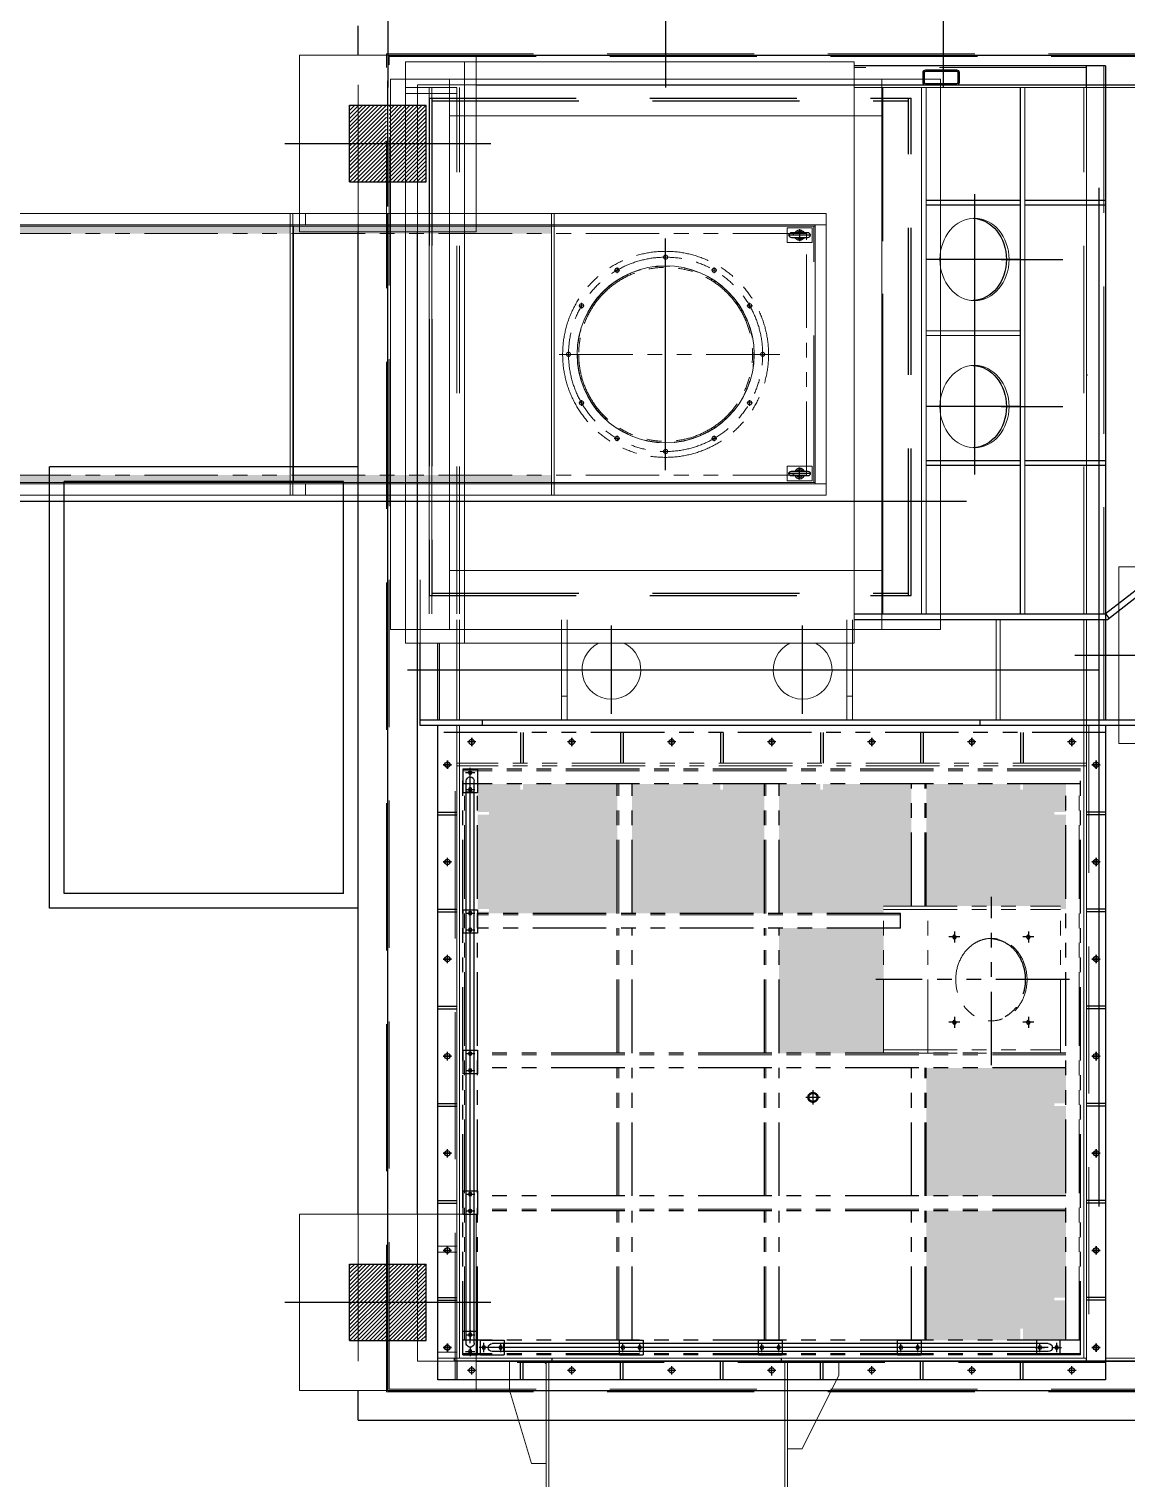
# Model space of a CAD drawing. Header units: millimetres. Extents: x 10462777 to 22643323, y 453826 to 1389191.
# Drawn here: x 11327518 to 11331247, y 595697 to 600624 of the extents above; entities that cross this region are included whole.
import ezdxf
from ezdxf.enums import TextEntityAlignment as Align

# ---------------------------------------------------------------- set-up
doc = ezdxf.new("R2010")
doc.units = ezdxf.units.MM
doc.header["$LTSCALE"] = 200
doc.header["$MEASUREMENT"] = 0
doc.linetypes.add('HIDDEN', pattern=[3.75, 2.5, -1.25])
doc.linetypes.add('PHANTOM', pattern=[2.5, 1.25, -0.25, 0.25, -0.25, 0.25, -0.25])
doc.layers.get('0').update_dxf_attribs({"linetype": 'CONTINUOUS'})
for name, color, linetype in [('7', 7, 'CONTINUOUS'), ('BOM', 6, 'CONTINUOUS'), ('CENTER', 1, 'CONTINUOUS'), ('THIN', 3, 'CONTINUOUS')]:
    doc.layers.add(name, color=color, linetype=linetype)
doc.layers.add('AM_3', color=6, linetype='HIDDEN', lineweight=15)
doc.styles.get("Standard").update_dxf_attribs({"font": 'SYMBOL'})

# ---------------------------------------------------------------- blocks, each defined once
blk = doc.blocks.new('A$C589C101D')
at = {"layer": '7'}
h = blk.add_hatch(dxfattribs=at)
h.set_pattern_fill('ANSI31', color=1, scale=3, angle=270, style=0)
h.set_pattern_definition([(315, (-14280.656, 10592.476), (6.735192, 6.735192), [])])
h.paths.add_polyline_path([(2298, 1050), (2298, 1020.5), (2168, 1020.5), (2168, 1050)])
h.paths.add_polyline_path([(2298, 1146), (2298, 1050), (2168, 1050), (2168, 1146)])
h.paths.add_polyline_path([(2298, 1251), (2298, 1155), (2168, 1155), (2168, 1251)])
h.paths.add_polyline_path([(2298, 1280.5), (2298, 1251), (2168, 1251), (2168, 1280.5)])
h.paths.add_polyline_path([(2168, 1050), (2168, 1020.5), (2038, 1020.5), (2038, 1050)])
h.paths.add_polyline_path([(2168, 1146), (2168, 1050), (2038, 1050), (2038, 1146)])
h.paths.add_polyline_path([(2168, 1251), (2168, 1155), (2038, 1155), (2038, 1251)])
h.paths.add_polyline_path([(2168, 1280.5), (2168, 1251), (2038, 1251), (2038, 1280.5)])
h = blk.add_hatch(dxfattribs=at)
h.set_pattern_fill('ANSI31', color=1, scale=3, angle=270, style=0)
h.set_pattern_definition([(315, (-10343.656, 10592.476), (6.735192, 6.735192), [])])
h.paths.add_polyline_path([(6235, 1050), (6235, 1020.5), (6105, 1020.5), (6105, 1050)])
h.paths.add_polyline_path([(6235, 1146), (6235, 1050), (6105, 1050), (6105, 1146)])
h.paths.add_polyline_path([(6235, 1251), (6235, 1155), (6105, 1155), (6105, 1251)])
h.paths.add_polyline_path([(6235, 1280.5), (6235, 1251), (6105, 1251), (6105, 1280.5)])
h.paths.add_polyline_path([(6105, 1050), (6105, 1020.5), (5975, 1020.5), (5975, 1050)])
h.paths.add_polyline_path([(6105, 1146), (6105, 1050), (5975, 1050), (5975, 1146)])
h.paths.add_polyline_path([(6105, 1251), (6105, 1155), (5975, 1155), (5975, 1251)])
h.paths.add_polyline_path([(6105, 1280.5), (6105, 1251), (5975, 1251), (5975, 1280.5)])
at = {"layer": '7', "color": 3}
for p, q in [((6505.5, 1050), (6505.5, 4036)), ((1968.5, 1450.5), (1968.5, 3835)), ((6304.5, 1450.5), (6304.5, 3835)), ((5805, 1251), (2468, 1251)), ((1868, 1050), (1767.5, 1050)), ((5805, 1050), (2468, 1050)), ((3266, 1050), (3266, 0)), ((4766, 1050), (4766, 0)), ((6505.5, 1050), (6405, 1050)), ((4716, 1000), (3316, 1000)), ((3316, 1000), (3316, 50)), ((4716, 1000), (4716, 50)), ((4716, 50), (3316, 50)), ((4766, 0), (3266, 0))]:
    blk.add_line(p, q, dxfattribs=at)
at = {"layer": 'AM_3', "color": 6, "linetype": 'Continuous'}
for p, q in [((3606, 4235.5), (3606, 3635.5)), ((4206, 3635.5), (4206, 4235.5)), ((3606, 3635.5), (4206, 3635.5)), ((2468, 1450.5), (1868, 1450.5)), ((1868, 1450.5), (1868, 850.5)), ((2468, 850.5), (2468, 1450.5)), ((6405, 1450.5), (5805, 1450.5)), ((5805, 1450.5), (5805, 850.5)), ((6405, 850.5), (6405, 1450.5)), ((1868, 850.5), (2468, 850.5)), ((5805, 850.5), (6405, 850.5))]:
    blk.add_line(p, q, dxfattribs=at)
at = {"layer": 'AM_3', "color": 7, "linetype": 'HIDDEN'}
for p, q in [((1863.5, 1146), (1863.5, 3940)), ((1872.5, 1155), (1872.5, 3931)), ((6400.5, 1155), (6400.5, 3931)), ((6409.5, 1146), (6409.5, 3940)), ((1968.5, 1251), (1968.5, 1450.5)), ((6304.5, 1251), (6304.5, 1450.5)), ((2468, 1251), (1968.5, 1251)), ((5805, 1251), (6304.5, 1251)), ((6409.5, 1146), (1863.5, 1146)), ((6400.5, 1155), (1872.5, 1155)), ((2468, 1050), (1868, 1050)), ((5805, 1050), (6405, 1050))]:
    blk.add_line(p, q, dxfattribs=at)
at = {"layer": 'CENTER'}
for p, q in [((3906, 3485.5), (3906, 4385.5)), ((6405, 1150.5), (6405, 3935.5)), ((304, 3038.5), (1977, 3038.5)), ((2.1, 2094.5), (1977, 2094.5)), ((2168, 800.5), (2168, 1500.5)), ((6105, 800.5), (6105, 1500.5)), ((304, 1150.5), (1977, 1150.5))]:
    blk.add_line(p, q, dxfattribs=at)
at = {"layer": 'CENTER', "color": 1}
blk.add_line((1868, 1150.5), (1868, 3935.5), dxfattribs=at)
at = {"layer": 'CENTER', "color": 2}
for p, q in [((2038, 1020.5), (2038, 1280.5)), ((2298, 1280.5), (2038, 1280.5)), ((2298, 1020.5), (2298, 1280.5)), ((5975, 1020.5), (5975, 1280.5)), ((6235, 1280.5), (5975, 1280.5)), ((6235, 1020.5), (6235, 1280.5)), ((2298, 1020.5), (2038, 1020.5)), ((6235, 1020.5), (5975, 1020.5))]:
    blk.add_line(p, q, dxfattribs=at)
at = {"layer": 'CENTER', "color": 1, "linetype": 'Continuous'}
blk.add_line((6405, 1150.5), (2405.8, 1150.5), dxfattribs=at)
blk = doc.blocks.new('A$C5C5D6352')
at = {"layer": 'AM_3', "color": 52, "linetype": 'PHANTOM'}
for p, q in [((388.3, 0), (388.3, 776.7)), ((378.8, 718.4), (397.8, 718.4)), ((388.3, 708.9), (388.3, 727.9)), ((213.8, 674.1), (232.8, 674.1)), ((223.3, 664.6), (223.3, 683.6)), ((543.8, 674.1), (562.8, 674.1)), ((553.3, 664.6), (553.3, 683.6)), ((93.1, 553.3), (112.1, 553.3)), ((102.6, 543.8), (102.6, 562.8)), ((664.6, 553.3), (683.6, 553.3)), ((674.1, 543.8), (674.1, 562.8)), ((58.4, 378.8), (58.4, 397.8)), ((718.4, 378.8), (718.4, 397.8)), ((0, 388.3), (776.7, 388.3)), ((48.9, 388.3), (67.9, 388.3)), ((708.9, 388.3), (727.9, 388.3)), ((93.1, 223.3), (112.1, 223.3)), ((102.6, 213.8), (102.6, 232.8)), ((664.6, 223.3), (683.6, 223.3)), ((674.1, 213.8), (674.1, 232.8)), ((213.8, 102.6), (232.8, 102.6)), ((223.3, 93.1), (223.3, 112.1)), ((543.8, 102.6), (562.8, 102.6)), ((553.3, 93.1), (553.3, 112.1)), ((378.8, 58.4), (397.8, 58.4)), ((388.3, 48.9), (388.3, 67.9))]:
    blk.add_line(p, q, dxfattribs=at)
for centre, radius in [((388.3, 388.3), 350), ((388.3, 388.3), 330), ((388.3, 718.4), 7), ((388.3, 388.3), 300), ((388.3, 388.3), 295.5), ((223.3, 674.1), 7), ((553.3, 674.1), 7), ((102.6, 553.3), 7), ((674.1, 553.3), 7), ((58.4, 388.3), 7), ((718.4, 388.3), 7), ((102.6, 223.3), 7), ((674.1, 223.3), 7), ((223.3, 102.6), 7), ((553.3, 102.6), 7), ((388.3, 58.4), 7)]:
    blk.add_circle(centre, radius, dxfattribs=at)
blk = doc.blocks.new('MCLBM1')
at = {"layer": 'BOM', "color": 0}
blk.add_circle((0, 0), 0.5, dxfattribs=at)
at = {"flags": 10}
blk.add_attdef('BM', text='', height=0.5, dxfattribs=at).set_placement((0, 0), align=Align.MIDDLE)
at = {"flags": 9}
for tag, p in [('SPEC', (0, -3)), ('WEIGHT', (0, -6)), ('USER1', (0, -8)), ('USER2', (0, -9)), ('USER3', (0, -10)), ('USER4', (0, -11)), ('USER5', (0, -12)), ('USER6', (0, -13)), ('NAME', (0, -1)), ('ENAME', (0, -2)), ('MATERIAL', (0, -4)), ('REMARK', (0, -5)), ('PRICE', (0, -7))]:
    blk.add_attdef(tag, p, '', height=0.5, dxfattribs=at)
blk = doc.blocks.new('A$C487A7B66')
at = {"layer": '7'}
blk.add_lwpolyline([(14.5, 33), (70.5, 33, -1), (70.5, 17), (14.5, 17, -1)], format="xyb", close=True, dxfattribs=at)
for radius, start, end in [(17.5, 27.2029, 152.7971), (17.5, 207.2029, 332.7971), (12.5, 39.6966, 140.3034), (12.5, 219.6966, 320.3034)]:
    blk.add_arc((42.5, 25), radius, start, end, dxfattribs=at)
at = {"layer": 'AM_3', "color": 4, "linetype": 'Continuous'}
for p, q in [((0, 50), (0, 0)), ((0, 50), (85, 50)), ((85, 50), (85, 0)), ((0, 0), (85, 0))]:
    blk.add_line(p, q, dxfattribs=at)
at = {"layer": 'CENTER'}
for p, q in [((4, 25), (81, 25)), ((42.5, 45), (42.5, 5))]:
    blk.add_line(p, q, dxfattribs=at)
at = {"layer": 'BOM'}
blk.add_blockref('MCLBM1', (64.1, 29), dxfattribs=at)
blk = doc.blocks.new('A$C45801772')
at = {"color": 2}
for p, q in [((1954.5, 38.6), (44.5, 38.6)), ((1954.5, 11.3), (44.5, 11.3)), ((82.6, 11.3), (82.6, 38.6))]:
    blk.add_line(p, q, dxfattribs=at)
for centre, start, end in [((44.5, 25), 90, 270), ((1954.5, 25), 270, 90)]:
    blk.add_arc(centre, 13.7, start, end, dxfattribs=at)
at = {"layer": '7', "color": 4}
for p, q in [((4.5, 50), (4.5, 0)), ((4.5, 50), (84.5, 50)), ((84.5, 0), (84.5, 50)), ((482, 50), (482, 0)), ((482, 50), (562, 50)), ((562, 0), (562, 50)), ((959.5, 50), (959.5, 0)), ((959.5, 50), (1039.5, 50)), ((1039.5, 0), (1039.5, 50)), ((1437, 50), (1437, 0)), ((1437, 50), (1517, 50)), ((1517, 0), (1517, 50)), ((1994.5, 50), (1914.5, 50)), ((1914.5, 0), (1914.5, 50)), ((1994.5, 50), (1994.5, 0)), ((4.5, 0), (84.5, 0)), ((482, 0), (562, 0)), ((959.5, 0), (1039.5, 0)), ((1437, 0), (1517, 0)), ((1994.5, 0), (1914.5, 0))]:
    blk.add_line(p, q, dxfattribs=at)
for centre in [(16, 25), (73, 25), (493.5, 25), (550.5, 25), (971, 25), (1028, 25), (1448.5, 25), (1505.5, 25), (1926, 25), (1983, 25)]:
    blk.add_circle(centre, 6, dxfattribs=at)
at = {"layer": 'CENTER'}
for p, q in [((32, 25), (0, 25)), ((16, 41), (16, 9)), ((1954.5, 25), (18.8, 25)), ((89, 25), (57, 25)), ((73, 41), (73, 9)), ((493.5, 41), (493.5, 9)), ((550.5, 41), (550.5, 9)), ((971, 41), (971, 9)), ((1028, 41), (1028, 9)), ((1448.5, 41), (1448.5, 9)), ((1505.5, 41), (1505.5, 9)), ((1910, 25), (1942, 25)), ((1926, 41), (1926, 9)), ((1967, 25), (1999, 25)), ((1983, 41), (1983, 9))]:
    blk.add_line(p, q, dxfattribs=at)
blk = doc.blocks.new('A$C463D05DC')
at = {"color": 2}
for p, q in [((11.4, 44.5), (11.4, 1934.5)), ((38.7, 44.5), (38.7, 1934.5)), ((11.4, 1896.4), (38.7, 1896.4))]:
    blk.add_line(p, q, dxfattribs=at)
for centre, start, end in [((25, 1934.5), 0, 180), ((25, 44.5), 180, 0)]:
    blk.add_arc(centre, 13.7, start, end, dxfattribs=at)
at = {"layer": '7', "color": 4}
for p, q in [((50, 1974.5), (0, 1974.5)), ((0, 1974.5), (0, 1894.5)), ((50, 1974.5), (50, 1894.5)), ((0, 1894.5), (50, 1894.5)), ((50, 1502), (0, 1502)), ((0, 1502), (0, 1422)), ((50, 1502), (50, 1422)), ((0, 1422), (50, 1422)), ((50, 1029.5), (0, 1029.5)), ((0, 1029.5), (0, 949.5)), ((50, 1029.5), (50, 949.5)), ((0, 949.5), (50, 949.5)), ((50, 557), (0, 557)), ((0, 557), (0, 477)), ((50, 557), (50, 477)), ((0, 477), (50, 477)), ((0, 4.5), (0, 84.5)), ((0, 84.5), (50, 84.5)), ((50, 4.5), (50, 84.5)), ((50, 4.5), (0, 4.5))]:
    blk.add_line(p, q, dxfattribs=at)
for centre in [(25, 1963), (25, 1906), (25, 1490.5), (25, 1433.5), (25, 1018), (25, 961), (25, 545.5), (25, 488.5), (25, 73), (25, 16)]:
    blk.add_circle(centre, 6, dxfattribs=at)
at = {"layer": 'CENTER'}
for p, q in [((25, 1947), (25, 1979)), ((41, 1963), (9, 1963)), ((25, 44.5), (25, 1960.2)), ((25, 1890), (25, 1922)), ((41, 1906), (9, 1906)), ((41, 1490.5), (9, 1490.5)), ((41, 1433.5), (9, 1433.5)), ((41, 1018), (9, 1018)), ((41, 961), (9, 961)), ((41, 545.5), (9, 545.5)), ((41, 488.5), (9, 488.5)), ((41, 73), (9, 73)), ((25, 89), (25, 57)), ((41, 16), (9, 16)), ((25, 32), (25, 0))]:
    blk.add_line(p, q, dxfattribs=at)

msp = doc.modelspace()

# ---------------------------------------------------------------- hatches: boundary and pattern name
at = {"layer": '7'}
h = msp.add_hatch(dxfattribs=at)
h.set_pattern_fill('HONEY', color=31, scale=5, angle=90)
h.set_pattern_definition([(90, (11315318.155, 706238.948), (-13.7481532, 23.8125), [15.875, -31.75]), (210, (11315318.155, 706238.948), (-13.7481533, -23.8125), [15.875, -31.75]), (150, (11315318.155, 706238.948), (-27.4963065, 5e-08), [-31.75, 15.875])])
h.paths.add_polyline_path([(11329042.88462, 597618.63806), (11329042.88462, 597624.13806), (11329081.88462, 597624.13806), (11329081.88462, 597633.13806), (11329042.88462, 597633.13806), (11329042.88462, 597954.13806), (11329081.88462, 597954.13806), (11329081.88462, 597963.13806), (11329042.88462, 597963.13806), (11329042.88462, 598058.63806), (11329188.38462, 598058.63806), (11329188.38462, 598039.63806), (11329197.38462, 598039.63806), (11329197.38462, 598058.63806), (11329517.88462, 598058.63806), (11329517.88462, 597618.63806)])
h.paths.add_polyline_path([(11329567.88462, 597618.63806), (11329567.88462, 598058.63806), (11329868.38462, 598058.63806), (11329868.38462, 598039.63806), (11329877.38462, 598039.63806), (11329877.38462, 598058.63806), (11330017.88462, 598058.63806), (11330017.88462, 597618.63806)])
h.paths.add_polyline_path([(11330067.88462, 597618.63806), (11330067.88462, 598058.63806), (11330208.38462, 598058.63806), (11330208.38462, 598039.63806), (11330217.38462, 598039.63806), (11330217.38462, 598058.63806), (11330517.88462, 598058.63806), (11330517.88462, 597643.63806), (11330422.72122, 597643.63806), (11330422.72122, 597618.63806)])
h.paths.add_polyline_path([(11330567.88462, 597643.63806), (11330567.88462, 598058.63806), (11330888.38462, 598058.63806), (11330888.38462, 598039.63806), (11330897.38462, 598039.63806), (11330897.38462, 598058.63806), (11331042.88462, 598058.63806), (11331042.88462, 597963.13806), (11331003.88462, 597963.13806), (11331003.88462, 597954.13806), (11331042.88462, 597954.13806), (11331042.88462, 597633.13806), (11331024.01539, 597633.13806), (11331024.01539, 597643.63806)])
h.paths.add_polyline_path([(11330567.88462, 596658.63806), (11330567.88462, 597093.63806), (11331042.88462, 597093.63806), (11331042.88462, 596973.13806), (11331003.88462, 596973.13806), (11331003.88462, 596964.13806), (11331042.88462, 596964.13806), (11331042.88462, 596658.63806)])
h.paths.add_polyline_path([(11330567.88462, 596168.63806), (11330567.88462, 596608.63806), (11331042.88462, 596608.63806), (11331042.88462, 596313.13806), (11331003.88462, 596313.13806), (11331003.88462, 596304.13806), (11331042.88462, 596304.13806), (11331042.88462, 596168.63806), (11330897.38462, 596168.63806), (11330897.38462, 596207.63806), (11330888.38462, 596207.63806), (11330888.38462, 596168.63806)])
h.paths.add_polyline_path([(11330067.88462, 597143.63806), (11330067.88462, 597568.63806), (11330422.72122, 597568.63806), (11330422.72122, 597143.63806)])
h.paths.add_polyline_path([(11330278.32602, 597347.56663), (11330278.32602, 597201.13806), (11330203.32602, 597201.13806), (11330203.32602, 597347.56663)], flags=24)
at = {"layer": 'AM_3', "linetype": 'PHANTOM'}
h = msp.add_hatch(dxfattribs=at)
h.set_pattern_fill('ANGLE', color=30, scale=2, angle=-180)
h.set_pattern_definition([(180, (11318095.393, 709190.784), (-5e-15, -13.97), [10.16, -3.81]), (270, (11318095.393, 709190.784), (13.97, -6e-15), [10.16, -3.81])])
h.paths.add_polyline_path([(11330116.46962, 599926.91568), (11330115.33867, 599926.91568), (11330115.33867, 599927.66568), (11330116.46962, 599927.66568)])
h.paths.add_polyline_path([(11330116.21962, 599109.66568), (11330115.58867, 599109.66568), (11330115.58867, 599108.91568), (11330116.21962, 599108.91568)])
h.paths.add_polyline_path([(11329294.50414, 599953.79068), (11329294.50414, 599928.79068), (11328417.00414, 599928.79068), (11328417.00414, 599953.79068)])
h.paths.add_polyline_path([(11328405.87723, 599953.79068), (11328405.87723, 599928.79068), (11327058.53685, 599928.79068), (11327058.53685, 599953.79068)])
h.paths.add_polyline_path([(11326323.58781, 599926.91568), (11326322.45686, 599926.91568), (11326322.45686, 599927.66568), (11326323.58781, 599927.66568)])
h.paths.add_polyline_path([(11325590.72322, 599928.79068), (11325590.72322, 599107.79068), (11326291.40354, 599107.79068), (11326291.40354, 599082.79068), (11325565.72322, 599082.79068), (11325565.72322, 599953.79068), (11326291.40354, 599953.79068), (11326291.40354, 599928.79068)])
h.paths.add_polyline_path([(11326299.45662, 599082.79068), (11326299.45662, 599107.79068), (11327039.121, 599107.79068), (11327039.121, 599082.79068)])
h.paths.add_polyline_path([(11328405.87723, 599107.79068), (11328405.87723, 599082.79068), (11327058.53685, 599082.79068), (11327058.53685, 599107.79068)])
h.paths.add_polyline_path([(11329294.50414, 599107.79068), (11329294.50414, 599082.79068), (11328417.00414, 599082.79068), (11328417.00414, 599107.79068)])

# ---------------------------------------------------------------- linework, layer by layer
at = {"layer": '7', "color": 3}
for p, q in [((11331177.88462, 600498.63806), (11330323.00414, 600498.63806)), ((11331112.88462, 600424.63806), (11331112.88462, 600498.63806)), ((11331177.88462, 600498.63806), (11331177.88462, 598637.00881)), ((11331177.88462, 598616.63806), (11331177.88462, 598276.63806)), ((11328907.88462, 598276.63806), (11328907.88462, 598537.13806)), ((11328907.88462, 596033.63806), (11328907.88462, 598256.63806)), ((11331177.88462, 598256.63806), (11331177.88462, 596033.63806)), ((11328972.88462, 596098.63806), (11328972.88462, 596033.63806)), ((11331112.88462, 596098.63806), (11331112.88462, 596107.63806)), ((11331112.88462, 596098.63806), (11331177.88462, 596098.63806)), ((11331177.88462, 596033.63806), (11328907.88462, 596033.63806))]:
    msp.add_line(p, q, dxfattribs=at)
at = {"layer": '7', "color": 2}
for p, q in [((11330887.18807, 600424.63806), (11330887.18807, 598636.63806)), ((11330887.18807, 600040.63806), (11330568.16574, 600040.63806)), ((11330887.18807, 600024.63806), (11330568.16574, 600024.63806)), ((11331177.88462, 600040.63806), (11330903.18807, 600040.63806)), ((11331177.88462, 600024.63806), (11330903.18807, 600024.63806)), ((11330887.18807, 599156.63806), (11330568.16574, 599156.63806)), ((11330887.18807, 599140.63806), (11330568.16574, 599140.63806)), ((11331177.88462, 599156.63806), (11330903.18807, 599156.63806)), ((11331177.88462, 599140.63806), (11330903.18807, 599140.63806))]:
    msp.add_line(p, q, dxfattribs=at)
at = {"layer": '7', "linetype": 'HIDDEN'}
for p, q in [((11328878.2398, 600388.29068), (11328878.2398, 598698.29068)), ((11328878.2398, 600388.29068), (11330517.00414, 600388.29068)), ((11328887.2398, 600388.29068), (11328887.2398, 598698.29068)), ((11328887.2398, 600379.27884), (11330508.00414, 600379.27884)), ((11330508.00414, 598698.29068), (11330508.00414, 600388.29068)), ((11330517.00414, 598698.29068), (11330517.00414, 600388.29068)), ((11328878.2398, 598698.29068), (11330517.00414, 598698.29068)), ((11328887.2398, 598707.33035), (11330508.00414, 598707.33035))]:
    msp.add_line(p, q, dxfattribs=at)
at = {"layer": '7', "color": 6}
for p, q in [((11331306.53159, 598736.63806), (11331177.40588, 598636.63806)), ((11331313.37047, 598716.63806), (11331184.24476, 598616.63806)), ((11330323.00414, 598636.63806), (11331177.40588, 598636.63806)), ((11331184.24476, 598616.63806), (11330323.00414, 598616.63806)), ((11328847.88462, 598256.63806), (11328847.88462, 598536.63806)), ((11328847.88462, 598276.63806), (11331722.82522, 598276.63806)), ((11331722.82522, 598256.63806), (11328847.88462, 598256.63806)), ((11329060.06085, 598256.63806), (11329060.06085, 598276.63806)), ((11330751.55133, 598256.63806), (11330751.55133, 598276.63806))]:
    msp.add_line(p, q, dxfattribs=at)
at = {"layer": '7'}
for p, q in [((11331177.40588, 598636.63806), (11331177.40588, 598616.63806)), ((11331177.40588, 598636.63806), (11331189.65177, 598620.82546)), ((11329295.88462, 596098.63806), (11329295.88462, 596107.63806)), ((11330075.88462, 596098.63806), (11330075.88462, 596107.63806))]:
    msp.add_line(p, q, dxfattribs=at)
at = {"layer": '7', "color": 83, "linetype": 'PHANTOM'}
msp.add_line((11331177.88462, 598233.63806), (11328907.88462, 598233.63806), dxfattribs=at)
at = {"layer": '7', "color": 112, "linetype": 'PHANTOM'}
for p, q in [((11329188.38462, 598233.63806), (11329188.38462, 598128.63806)), ((11329197.38462, 598233.63806), (11329197.38462, 598128.63806)), ((11329528.38462, 598233.63806), (11329528.38462, 598128.63806)), ((11329537.38462, 598233.63806), (11329537.38462, 598128.63806)), ((11329868.38462, 598233.63806), (11329868.38462, 598128.63806)), ((11329877.38462, 598233.63806), (11329877.38462, 598128.63806)), ((11330208.38462, 598233.63806), (11330208.38462, 598128.63806)), ((11330217.38462, 598233.63806), (11330217.38462, 598128.63806)), ((11330548.38462, 598233.63806), (11330548.38462, 598128.63806)), ((11330557.38462, 598233.63806), (11330557.38462, 598128.63806)), ((11330888.38462, 598233.63806), (11330888.38462, 598128.63806)), ((11330897.38462, 598233.63806), (11330897.38462, 598128.63806)), ((11331092.88462, 598108.63806), (11328992.88462, 598108.63806)), ((11328992.88462, 596118.63806), (11328992.88462, 598108.63806)), ((11331092.88462, 596118.63806), (11331092.88462, 598108.63806)), ((11331092.88462, 598058.63806), (11328992.88462, 598058.63806)), ((11329042.88462, 596168.63806), (11329042.88462, 598058.63806)), ((11329517.88462, 597618.63806), (11329517.88462, 598058.63806)), ((11329567.88462, 597618.63806), (11329567.88462, 598058.63806)), ((11330017.88462, 597618.63806), (11330017.88462, 598058.63806)), ((11330067.88462, 597618.63806), (11330067.88462, 598058.63806)), ((11330517.88462, 597643.63806), (11330517.88462, 598058.63806)), ((11330567.88462, 597643.63806), (11330567.88462, 598058.63806)), ((11331042.88462, 596168.63806), (11331042.88462, 598058.63806)), ((11328907.88462, 597963.13806), (11328972.88462, 597963.13806)), ((11328907.88462, 597954.13806), (11328972.88462, 597954.13806)), ((11331177.88462, 597963.13806), (11331112.88462, 597963.13806)), ((11331177.88462, 597954.13806), (11331112.88462, 597954.13806)), ((11328907.88462, 597633.13806), (11328972.88462, 597633.13806)), ((11328907.88462, 597624.13806), (11328972.88462, 597624.13806)), ((11330480.43172, 597618.63806), (11329042.88462, 597618.63806)), ((11330480.43172, 597568.63806), (11330480.43172, 597618.63806)), ((11331177.88462, 597633.13806), (11331112.88462, 597633.13806)), ((11331177.88462, 597624.13806), (11331112.88462, 597624.13806)), ((11330480.43172, 597568.63806), (11329042.88462, 597568.63806)), ((11329517.88462, 597143.63806), (11329517.88462, 597568.63806)), ((11329567.88462, 597143.63806), (11329567.88462, 597568.63806)), ((11330017.88462, 597143.63806), (11330017.88462, 597568.63806)), ((11330067.88462, 597143.63806), (11330067.88462, 597568.63806)), ((11328907.88462, 597303.13806), (11328972.88462, 597303.13806)), ((11328907.88462, 597294.13806), (11328972.88462, 597294.13806)), ((11331177.88462, 597303.13806), (11331112.88462, 597303.13806)), ((11331177.88462, 597294.13806), (11331112.88462, 597294.13806)), ((11331042.88462, 597143.63806), (11329042.88462, 597143.63806)), ((11331042.88462, 597093.63806), (11329042.88462, 597093.63806)), ((11329517.88462, 596658.63806), (11329517.88462, 597093.63806)), ((11329567.88462, 596658.63806), (11329567.88462, 597093.63806)), ((11330017.88462, 596658.63806), (11330017.88462, 597093.63806)), ((11330067.88462, 596658.63806), (11330067.88462, 597093.63806)), ((11330517.88462, 596658.63806), (11330517.88462, 597093.63806)), ((11330567.88462, 596658.63806), (11330567.88462, 597093.63806)), ((11330182.88462, 597018.23806), (11330182.88462, 596969.03806)), ((11328907.88462, 596973.13806), (11328972.88462, 596973.13806)), ((11328907.88462, 596964.13806), (11328972.88462, 596964.13806)), ((11330207.48462, 596993.63806), (11330158.28462, 596993.63806)), ((11331177.88462, 596973.13806), (11331112.88462, 596973.13806)), ((11331177.88462, 596964.13806), (11331112.88462, 596964.13806)), ((11328907.88462, 596643.13806), (11328972.88462, 596643.13806)), ((11328907.88462, 596634.13806), (11328972.88462, 596634.13806)), ((11331042.88462, 596658.63806), (11329042.88462, 596658.63806)), ((11331177.88462, 596643.13806), (11331112.88462, 596643.13806)), ((11331177.88462, 596634.13806), (11331112.88462, 596634.13806)), ((11331042.88462, 596608.63806), (11329042.88462, 596608.63806)), ((11329517.88462, 596168.63806), (11329517.88462, 596608.63806)), ((11329567.88462, 596168.63806), (11329567.88462, 596608.63806)), ((11330017.88462, 596168.63806), (11330017.88462, 596608.63806)), ((11330067.88462, 596168.63806), (11330067.88462, 596608.63806)), ((11330517.88462, 596168.63806), (11330517.88462, 596608.63806)), ((11330567.88462, 596168.63806), (11330567.88462, 596608.63806)), ((11328907.88462, 596313.13806), (11328972.88462, 596313.13806)), ((11328907.88462, 596304.13806), (11328972.88462, 596304.13806)), ((11331177.88462, 596313.13806), (11331112.88462, 596313.13806)), ((11331177.88462, 596304.13806), (11331112.88462, 596304.13806)), ((11331092.88462, 596168.63806), (11328992.88462, 596168.63806)), ((11331092.88462, 596118.63806), (11328992.88462, 596118.63806)), ((11329188.38462, 596033.63806), (11329188.38462, 596098.63806)), ((11329197.38462, 596033.63806), (11329197.38462, 596098.63806)), ((11329528.38462, 596033.63806), (11329528.38462, 596098.63806)), ((11329537.38462, 596033.63806), (11329537.38462, 596098.63806)), ((11329868.38462, 596033.63806), (11329868.38462, 596098.63806)), ((11329877.38462, 596033.63806), (11329877.38462, 596098.63806)), ((11330208.38462, 596033.63806), (11330208.38462, 596098.63806)), ((11330217.38462, 596033.63806), (11330217.38462, 596098.63806)), ((11330548.38462, 596033.63806), (11330548.38462, 596098.63806)), ((11330557.38462, 596033.63806), (11330557.38462, 596098.63806)), ((11330888.38462, 596033.63806), (11330888.38462, 596098.63806)), ((11330897.38462, 596033.63806), (11330897.38462, 596098.63806))]:
    msp.add_line(p, q, dxfattribs=at)
at = {"layer": '7', "color": 3}
for points in [[(11330672.13136, 600483.63806), (11330565.13136, 600483.63806, 0.414213562), (11330556.13136, 600474.63806), (11330556.13136, 600442.63806, 0.414213562), (11330565.13136, 600433.63806), (11330672.13136, 600433.63806, 0.414213562), (11330681.13136, 600442.63806), (11330681.13136, 600474.63806, 0.414213562), (11330672.13136, 600483.63806)], [(11330672.13136, 600479.13806), (11330565.13136, 600479.13806, 0.414213562), (11330560.63136, 600474.63806), (11330560.63136, 600442.63806, 0.414213562), (11330565.13136, 600438.13806), (11330672.13136, 600438.13806, 0.414213562), (11330676.63136, 600442.63806), (11330676.63136, 600474.63806, 0.414213562), (11330672.13136, 600479.13806)]]:
    msp.add_lwpolyline(points, format="xyb", dxfattribs=at)
at = {"layer": '7'}
for centre in [(11329022.88462, 598201.13806), (11329362.88462, 598201.13806), (11329702.88462, 598201.13806), (11330042.88462, 598201.13806), (11330382.88462, 598201.13806), (11330722.88462, 598201.13806), (11331062.88462, 598201.13806), (11328940.38462, 598123.63806), (11331145.38462, 598123.63806), (11328940.38462, 597793.63806), (11331145.38462, 597793.63806), (11328940.38462, 597463.63806), (11331145.38462, 597463.63806), (11328940.38462, 597133.63806), (11331145.38462, 597133.63806), (11328940.38462, 596803.63806), (11331145.38462, 596803.63806), (11328940.38462, 596473.63806), (11331145.38462, 596473.63806), (11328940.38462, 596143.63806), (11331145.38462, 596143.63806), (11329022.88462, 596066.13806), (11329362.88462, 596066.13806), (11329702.88462, 596066.13806), (11330042.88462, 596066.13806), (11330382.88462, 596066.13806), (11330722.88462, 596066.13806), (11331062.88462, 596066.13806)]:
    msp.add_circle(centre, 9, dxfattribs=at)
at = {"layer": '7', "color": 112, "linetype": 'PHANTOM'}
for centre, radius in [((11330663.90359, 597538.63806), 5.05278), ((11330915.06437, 597538.63806), 5.05278), ((11330663.90359, 597248.63806), 5.05278), ((11330915.06437, 597248.63806), 5.05278), ((11330182.88462, 596993.63806), 17), ((11330182.88462, 596993.63806), 13.8)]:
    msp.add_circle(centre, radius, dxfattribs=at)
at = {"layer": '7', "extrusion": (0, 0, -1)}
for centre in [(11330723.32062, 599840.63806), (11330723.32062, 599340.63806)]:
    msp.add_ellipse(centre, major_axis=(0, -140), ratio=0.8386595006, start_param=3.1787071493, end_param=6.2460708115, dxfattribs=at)
at = {"layer": '7', "color": 112, "linetype": 'PHANTOM', "extrusion": (0, 0, -1)}
msp.add_ellipse((11330783.48849, 597393.63806), major_axis=(0, -140), ratio=0.8660790592, start_param=3.1910790517, end_param=6.233698909, dxfattribs=at)
at = {"layer": 'AM_3', "color": 4, "linetype": 'Continuous'}
for p, q in [((11328798.00414, 598536.63806), (11328798.00414, 600512.63806)), ((11328798.00414, 600512.63806), (11330323.00414, 600512.63806)), ((11328998.00414, 598536.63806), (11328998.00414, 600512.63806)), ((11330323.00414, 600512.63806), (11330323.00414, 598536.63806)), ((11328747.00414, 600453.29068), (11330617.00414, 600453.29068)), ((11328747.00414, 600453.29068), (11328747.00414, 598583.29068)), ((11328947.00414, 600453.29068), (11328947.00414, 598583.29068)), ((11331112.40588, 600433.63806), (11330323.00414, 600433.63806)), ((11331112.88462, 600424.63806), (11330323.00414, 600424.63806)), ((11330417.00414, 600453.29068), (11330417.00414, 598583.29068)), ((11330420.72221, 600424.63806), (11330420.72221, 599902.49942)), ((11330617.00414, 600453.29068), (11330617.00414, 598583.29068)), ((11331112.88462, 598636.63806), (11331112.88462, 600424.63806)), ((11331322.82522, 600433.63806), (11331177.88462, 600433.63806)), ((11331322.82522, 600424.63806), (11331177.88462, 600424.63806)), ((11328947.00414, 600328.29068), (11330417.00414, 600328.29068)), ((11330887.18807, 600024.63806), (11330568.16574, 600024.63806)), ((11330887.18807, 600024.63806), (11330887.18807, 599156.63806)), ((11330190.00414, 599958.29068), (11325561.22322, 599958.29068)), ((11330190.00414, 599953.79068), (11325561.22322, 599953.79068)), ((11328417.00414, 599082.79068), (11328417.00414, 599953.79068)), ((11330190.00414, 599078.29068), (11330190.00414, 599958.29068)), ((11330420.72221, 599724.37602), (11330420.72221, 598636.63806)), ((11330887.18807, 599156.63806), (11330568.16574, 599156.63806)), ((11330190.00414, 599082.79068), (11325561.22322, 599082.79068)), ((11330190.00414, 599078.29068), (11325561.22322, 599078.29068)), ((11328947.00414, 598783.29068), (11330417.00414, 598783.29068)), ((11330805.51977, 598276.63806), (11330805.51977, 598616.63806)), ((11330819.30539, 598276.63806), (11330819.30539, 598616.63806)), ((11331103.88462, 598276.63806), (11331103.88462, 598616.63806)), ((11331112.88462, 598276.63806), (11331112.88462, 598616.63806)), ((11328747.00414, 598583.29068), (11330617.00414, 598583.29068)), ((11328798.00414, 598536.63806), (11330323.00414, 598536.63806)), ((11328972.88462, 596107.63806), (11328972.88462, 598256.63806)), ((11328981.88462, 596107.63806), (11328981.88462, 598256.63806)), ((11331103.88462, 598256.63806), (11331103.88462, 596107.63806)), ((11331112.88462, 598256.63806), (11331112.88462, 596107.63806)), ((11328962.88462, 596107.63806), (11331112.88462, 596107.63806)), ((11328962.88462, 596098.63806), (11328962.88462, 596107.63806)), ((11331112.88462, 596098.63806), (11328962.88462, 596098.63806)), ((11329275.88462, 596098.63806), (11329275.88462, 595460.88741)), ((11330095.88462, 596098.63806), (11330095.88462, 595460.88741)), ((11331177.88462, 596107.63806), (11331322.82522, 596107.63806)), ((11331322.82522, 596098.63806), (11331177.88462, 596098.63806))]:
    msp.add_line(p, q, dxfattribs=at)
at = {"layer": 'AM_3', "color": 7, "linetype": 'HIDDEN'}
for p, q in [((11331112.88462, 600492.63806), (11330323.00414, 600492.63806)), ((11331171.88462, 600498.63806), (11331171.88462, 598636.63806)), ((11328798.00414, 600424.63806), (11328972.88462, 600424.63806)), ((11328878.00414, 598636.63806), (11328878.00414, 600424.63806)), ((11328887.00414, 598636.63806), (11328887.00414, 600424.63806)), ((11328972.88462, 598636.63806), (11328972.88462, 600424.63806)), ((11328981.88462, 598636.63806), (11328981.88462, 600424.63806)), ((11331103.88462, 598636.63806), (11331103.88462, 600424.63806)), ((11331112.40588, 600433.63806), (11331177.88462, 600433.63806)), ((11331177.88462, 600424.63806), (11331112.88462, 600424.63806)), ((11328798.00414, 600404.63806), (11328972.88462, 600404.63806)), ((11328847.88462, 598536.63806), (11328847.88462, 598751.63806)), ((11328972.88462, 598276.63806), (11328972.88462, 598616.63806)), ((11328981.88462, 598276.63806), (11328981.88462, 598616.63806)), ((11329327.88462, 598616.63806), (11329327.88462, 598276.63806)), ((11329347.88462, 598616.63806), (11329347.88462, 598276.63806)), ((11330297.88462, 598616.63806), (11330297.88462, 598276.63806)), ((11330317.88462, 598616.63806), (11330317.88462, 598276.63806)), ((11331171.88462, 598616.63806), (11331171.88462, 598276.63806)), ((11328913.88462, 598276.63806), (11328913.88462, 598537.13806)), ((11329347.88462, 598536.63806), (11329327.88462, 598536.63806)), ((11330317.88462, 598536.63806), (11330297.88462, 598536.63806)), ((11329327.88462, 598356.63806), (11329347.88462, 598356.63806)), ((11330297.88462, 598356.63806), (11330317.88462, 598356.63806)), ((11328966.88462, 596033.63806), (11328966.88462, 598256.63806)), ((11331103.88462, 598256.63806), (11331103.88462, 598276.63806)), ((11331112.88462, 598256.63806), (11331112.88462, 598276.63806)), ((11331120.88462, 598256.63806), (11331120.88462, 596098.63806)), ((11328907.88462, 596487.63806), (11328972.88462, 596487.63806)), ((11328907.88462, 596467.63806), (11328972.88462, 596467.63806)), ((11328907.88462, 596127.63806), (11328972.88462, 596127.63806)), ((11328907.88462, 596107.63806), (11328972.88462, 596107.63806)), ((11331177.40588, 596092.63806), (11328972.88462, 596092.63806)), ((11329284.88462, 596098.63806), (11329284.88462, 595464.70205)), ((11330086.88462, 596098.63806), (11330086.88462, 595464.70205)), ((11330270.88462, 596098.63806), (11330220.88462, 596098.63806)), ((11330270.88462, 596098.63806), (11330270.88462, 596048.63806)), ((11330263.36959, 596033.63806), (11330270.88462, 596048.63806))]:
    msp.add_line(p, q, dxfattribs=at)
at = {"layer": 'AM_3', "color": 2, "linetype": 'Continuous'}
for p, q in [((11330552.16574, 600424.63806), (11330552.16574, 598636.63806)), ((11330568.16574, 600424.63806), (11330568.16574, 598636.63806)), ((11330903.18807, 600424.63806), (11330903.18807, 598636.63806)), ((11330886.77793, 599598.63806), (11330568.16574, 599598.63806)), ((11330886.77793, 599582.63806), (11330568.16574, 599582.63806))]:
    msp.add_line(p, q, dxfattribs=at)
at = {"layer": 'AM_3', "color": 3, "linetype": 'Continuous'}
for p, q in [((11330228.00414, 599996.29068), (11325688.18221, 599996.29068)), ((11328405.87723, 599040.29068), (11328405.87723, 599996.29068)), ((11328414.86293, 599040.29068), (11328414.86293, 599996.29068)), ((11328458.20345, 599958.29068), (11328458.20345, 599996.29068)), ((11329294.50414, 599996.29068), (11329294.50414, 599040.29068)), ((11329303.50414, 599996.29068), (11329303.50414, 599040.29068)), ((11330228.00414, 599040.29068), (11330228.00414, 599996.29068)), ((11330190.00414, 599958.29068), (11330228.00414, 599958.29068)), ((11330228.00414, 599040.29068), (11325688.18221, 599040.29068)), ((11328458.20345, 599040.29068), (11328458.20345, 599078.29068)), ((11330190.00414, 599078.29068), (11330228.00414, 599078.29068))]:
    msp.add_line(p, q, dxfattribs=at)
at = {"layer": 'AM_3', "color": 30, "linetype": 'PHANTOM'}
for p, q in [((11330160.50414, 599928.79068), (11325590.72322, 599928.79068)), ((11330160.50414, 599107.79068), (11330160.50414, 599928.79068)), ((11330160.50414, 599107.79068), (11325590.72322, 599107.79068))]:
    msp.add_line(p, q, dxfattribs=at)
at = {"layer": 'AM_3', "color": 7}
msp.add_line((11330185.50414, 599082.79068), (11330185.50414, 599953.79068), dxfattribs=at)
at = {"layer": 'AM_3', "color": 112, "linetype": 'PHANTOM'}
for p, q in [((11331177.88462, 598233.63806), (11328907.88462, 598233.63806)), ((11328907.88462, 596033.63806), (11328907.88462, 598233.63806)), ((11331177.88462, 596033.63806), (11331177.88462, 598233.63806)), ((11331112.88462, 598128.63806), (11328972.88462, 598128.63806)), ((11328972.88462, 596098.63806), (11328972.88462, 598128.63806)), ((11331112.88462, 598119.63806), (11328972.88462, 598119.63806)), ((11328981.88462, 596107.63806), (11328981.88462, 598119.63806)), ((11331092.88462, 598103.63806), (11328992.88462, 598103.63806)), ((11331103.88462, 596107.63806), (11331103.88462, 598119.63806)), ((11331112.88462, 596098.63806), (11331112.88462, 598128.63806)), ((11328997.88462, 596168.63806), (11328997.88462, 598058.63806)), ((11329522.88462, 597618.63806), (11329522.88462, 598058.63806)), ((11330022.88462, 597618.63806), (11330022.88462, 598058.63806)), ((11330562.88462, 597643.63806), (11330562.88462, 598058.63806)), ((11331087.88462, 596168.63806), (11331087.88462, 598058.63806)), ((11330480.43172, 597613.63806), (11329042.88462, 597613.63806)), ((11330422.72122, 597143.63806), (11330422.72122, 597643.63806)), ((11330422.72122, 597643.63806), (11331024.01539, 597643.63806)), ((11330422.72122, 597631.63806), (11331024.01539, 597631.63806)), ((11330572.96436, 597143.63806), (11330572.96436, 597643.63806)), ((11331024.01539, 597143.63806), (11331024.01539, 597643.63806)), ((11329522.88462, 597143.63806), (11329522.88462, 597568.63806)), ((11330022.88462, 597143.63806), (11330022.88462, 597568.63806)), ((11331042.88462, 597138.63806), (11329042.88462, 597138.63806)), ((11330422.72122, 597155.63806), (11331024.01539, 597155.63806)), ((11330422.72122, 597143.63806), (11331024.01539, 597143.63806)), ((11329522.88462, 596658.63806), (11329522.88462, 597093.63806)), ((11330022.88462, 596658.63806), (11330022.88462, 597093.63806)), ((11330562.88462, 596658.63806), (11330562.88462, 597093.63806)), ((11331042.88462, 596613.63806), (11329042.88462, 596613.63806)), ((11329522.88462, 596168.63806), (11329522.88462, 596608.63806)), ((11330022.88462, 596168.63806), (11330022.88462, 596608.63806)), ((11330562.88462, 596168.63806), (11330562.88462, 596608.63806)), ((11331112.88462, 596107.63806), (11328972.88462, 596107.63806)), ((11331112.88462, 596098.63806), (11328972.88462, 596098.63806)), ((11331092.88462, 596123.63806), (11328992.88462, 596123.63806)), ((11331177.88462, 596033.63806), (11328907.88462, 596033.63806))]:
    msp.add_line(p, q, dxfattribs=at)
at = {"layer": 'AM_3', "color": 6, "linetype": 'Continuous'}
for p, q in [((11329150.88462, 596098.63806), (11329150.88462, 595998.63806)), ((11329150.88462, 596098.63806), (11329265.88462, 596098.63806)), ((11329265.88462, 596098.63806), (11329275.88462, 596088.63806)), ((11330145.88462, 595799.13806), (11330263.36959, 596033.63806)), ((11329225.88462, 595749.13806), (11329150.88462, 595998.63806)), ((11330095.88462, 595799.13806), (11330145.88462, 595799.13806)), ((11329275.88462, 595749.13806), (11329225.88462, 595749.13806))]:
    msp.add_line(p, q, dxfattribs=at)
at = {"layer": 'AM_3', "color": 4, "linetype": 'Continuous'}
msp.add_circle((11329682.00414, 599518.29068), 301, dxfattribs=at)
at = {"layer": 'AM_3', "color": 112, "linetype": 'PHANTOM'}
for centre in [(11329022.88462, 598201.13806), (11329362.88462, 598201.13806), (11329702.88462, 598201.13806), (11330042.88462, 598201.13806), (11330382.88462, 598201.13806), (11330722.88462, 598201.13806), (11331062.88462, 598201.13806), (11328940.38462, 598123.63806), (11331145.38462, 598123.63806), (11328940.38462, 597793.63806), (11331145.38462, 597793.63806), (11328940.38462, 597463.63806), (11331145.38462, 597463.63806), (11328940.38462, 597133.63806), (11331145.38462, 597133.63806), (11328940.38462, 596803.63806), (11331145.38462, 596803.63806), (11328940.38462, 596473.63806), (11331145.38462, 596473.63806), (11328940.38462, 596143.63806), (11331145.38462, 596143.63806), (11329022.88462, 596066.13806), (11329362.88462, 596066.13806), (11329702.88462, 596066.13806), (11330042.88462, 596066.13806), (11330382.88462, 596066.13806), (11330722.88462, 596066.13806), (11331062.88462, 596066.13806)]:
    msp.add_circle(centre, 9, dxfattribs=at)
at = {"layer": 'AM_3', "color": 4, "linetype": 'Continuous'}
for centre in [(11329497.88462, 598446.63806), (11330147.88462, 598446.63806)]:
    msp.add_arc(centre, 100, 115.84193275, 64.15806725, dxfattribs=at)
at = {"layer": 'AM_3', "color": 4, "linetype": 'Continuous', "extrusion": (0, 0, -1)}
msp.add_ellipse((11330732.03402, 599840.63806), major_axis=(0, 140), ratio=0.8386595006, start_param=3.1415926536, end_param=9.4247779608, dxfattribs=at)
msp.add_ellipse((11330732.03402, 599340.63806), major_axis=(0, -140), ratio=0.8386595006, dxfattribs=at)
at = {"layer": 'AM_3', "color": 112, "linetype": 'PHANTOM', "extrusion": (0, 0, -1)}
msp.add_ellipse((11330789.48632, 597393.63806), major_axis=(0, -140), ratio=0.8660790592, start_param=3.1415926536, end_param=9.4247779608, dxfattribs=at)
at = {"layer": 'CENTER'}
for p, q in [((11328738.06381, 600021.01424), (11328738.06381, 600447.3668)), ((11331155.64361, 596622.51893), (11331155.59363, 600083.54047)), ((11330732.03402, 600062.12902), (11330732.03402, 599109.75681)), ((11330887.18807, 599840.63806), (11330568.16574, 599840.63806)), ((11330822.91596, 599840.64047), (11331032.8604, 599840.64047)), ((11330887.18807, 599340.63806), (11330568.16574, 599340.63806)), ((11330822.91596, 599340.64047), (11331032.8604, 599340.64047)), ((11329497.88462, 598296.63806), (11329497.88462, 598596.63806)), ((11330147.88462, 598296.63806), (11330147.88462, 598596.63806)), ((11328805.11737, 598446.63806), (11331152.47309, 598446.63806)), ((11329037.08462, 598201.13806), (11329008.68462, 598201.13806)), ((11329022.88462, 598186.93806), (11329022.88462, 598215.33806)), ((11329377.08462, 598201.13806), (11329348.68462, 598201.13806)), ((11329362.88462, 598186.93806), (11329362.88462, 598215.33806)), ((11329717.08462, 598201.13806), (11329688.68462, 598201.13806)), ((11329702.88462, 598186.93806), (11329702.88462, 598215.33806)), ((11330057.08462, 598201.13806), (11330028.68462, 598201.13806)), ((11330042.88462, 598186.93806), (11330042.88462, 598215.33806)), ((11330397.08462, 598201.13806), (11330368.68462, 598201.13806)), ((11330382.88462, 598186.93806), (11330382.88462, 598215.33806)), ((11330737.08462, 598201.13806), (11330708.68462, 598201.13806)), ((11330722.88462, 598186.93806), (11330722.88462, 598215.33806)), ((11331077.08462, 598201.13806), (11331048.68462, 598201.13806)), ((11331062.88462, 598186.93806), (11331062.88462, 598215.33806)), ((11328926.18462, 598123.63806), (11328954.58462, 598123.63806)), ((11328940.38462, 598109.43806), (11328940.38462, 598137.83806)), ((11331159.58462, 598123.63806), (11331131.18462, 598123.63806)), ((11331145.38462, 598109.43806), (11331145.38462, 598137.83806)), ((11328940.38462, 597779.43806), (11328940.38462, 597807.83806)), ((11331145.38462, 597779.43806), (11331145.38462, 597807.83806)), ((11328926.18462, 597793.63806), (11328954.58462, 597793.63806)), ((11331159.58462, 597793.63806), (11331131.18462, 597793.63806)), ((11328926.18462, 597463.63806), (11328954.58462, 597463.63806)), ((11328940.38462, 597449.43806), (11328940.38462, 597477.83806)), ((11331159.58462, 597463.63806), (11331131.18462, 597463.63806)), ((11331145.38462, 597449.43806), (11331145.38462, 597477.83806)), ((11328926.18462, 597133.63806), (11328954.58462, 597133.63806)), ((11328940.38462, 597119.43806), (11328940.38462, 597147.83806)), ((11331159.58462, 597133.63806), (11331131.18462, 597133.63806)), ((11331145.38462, 597119.43806), (11331145.38462, 597147.83806)), ((11328940.38462, 596789.43806), (11328940.38462, 596817.83806)), ((11331145.38462, 596789.43806), (11331145.38462, 596817.83806)), ((11328926.18462, 596803.63806), (11328954.58462, 596803.63806)), ((11331159.58462, 596803.63806), (11331131.18462, 596803.63806)), ((11328926.18462, 596473.63806), (11328954.58462, 596473.63806)), ((11328940.38462, 596459.43806), (11328940.38462, 596487.83806)), ((11331159.58462, 596473.63806), (11331131.18462, 596473.63806)), ((11331145.38462, 596459.43806), (11331145.38462, 596487.83806)), ((11328926.18462, 596143.63806), (11328954.58462, 596143.63806)), ((11328940.38462, 596129.43806), (11328940.38462, 596157.83806)), ((11331159.58462, 596143.63806), (11331131.18462, 596143.63806)), ((11331145.38462, 596129.43806), (11331145.38462, 596157.83806)), ((11329022.88462, 596051.93806), (11329022.88462, 596080.33806)), ((11329362.88462, 596051.93806), (11329362.88462, 596080.33806)), ((11329702.88462, 596051.93806), (11329702.88462, 596080.33806)), ((11330042.88462, 596051.93806), (11330042.88462, 596080.33806)), ((11330382.88462, 596051.93806), (11330382.88462, 596080.33806)), ((11330722.88462, 596051.93806), (11330722.88462, 596080.33806)), ((11331062.88462, 596051.93806), (11331062.88462, 596080.33806)), ((11329037.08462, 596066.13806), (11329008.68462, 596066.13806)), ((11329377.08462, 596066.13806), (11329348.68462, 596066.13806)), ((11329717.08462, 596066.13806), (11329688.68462, 596066.13806)), ((11330057.08462, 596066.13806), (11330028.68462, 596066.13806)), ((11330397.08462, 596066.13806), (11330368.68462, 596066.13806)), ((11330737.08462, 596066.13806), (11330708.68462, 596066.13806)), ((11331077.08462, 596066.13806), (11331048.68462, 596066.13806))]:
    msp.add_line(p, q, dxfattribs=at)
at = {"layer": 'CENTER', "ltscale": 0.5}
for p, q in [((11329682.00414, 599124.49068), (11329682.00414, 599912.09068)), ((11330704.88058, 599018.29068), (11326004.13364, 599018.29068))]:
    msp.add_line(p, q, dxfattribs=at)
at = {"layer": 'CENTER', "color": 112, "linetype": 'PHANTOM'}
for p, q in [((11329037.08462, 598201.13806), (11329008.68462, 598201.13806)), ((11329022.88462, 598215.33806), (11329022.88462, 598186.93806)), ((11329377.08462, 598201.13806), (11329348.68462, 598201.13806)), ((11329362.88462, 598215.33806), (11329362.88462, 598186.93806)), ((11329717.08462, 598201.13806), (11329688.68462, 598201.13806)), ((11329702.88462, 598215.33806), (11329702.88462, 598186.93806)), ((11330057.08462, 598201.13806), (11330028.68462, 598201.13806)), ((11330042.88462, 598215.33806), (11330042.88462, 598186.93806)), ((11330397.08462, 598201.13806), (11330368.68462, 598201.13806)), ((11330382.88462, 598215.33806), (11330382.88462, 598186.93806)), ((11330737.08462, 598201.13806), (11330708.68462, 598201.13806)), ((11330722.88462, 598215.33806), (11330722.88462, 598186.93806)), ((11331077.08462, 598201.13806), (11331048.68462, 598201.13806)), ((11331062.88462, 598215.33806), (11331062.88462, 598186.93806)), ((11328954.58462, 598123.63806), (11328926.18462, 598123.63806)), ((11328940.38462, 598137.83806), (11328940.38462, 598109.43806)), ((11331131.18462, 598123.63806), (11331159.58462, 598123.63806)), ((11331145.38462, 598137.83806), (11331145.38462, 598109.43806)), ((11331145.38462, 597807.83806), (11331145.38462, 597779.43806)), ((11328954.58462, 597793.63806), (11328926.18462, 597793.63806)), ((11331131.18462, 597793.63806), (11331159.58462, 597793.63806)), ((11330789.48632, 597102.63214), (11330789.48632, 597674.66971)), ((11330663.90359, 597557.25482), (11330663.90359, 597520.02129)), ((11330915.06437, 597557.25482), (11330915.06437, 597520.02129)), ((11330682.52035, 597538.63806), (11330645.28682, 597538.63806)), ((11330933.68113, 597538.63806), (11330896.44761, 597538.63806)), ((11328954.58462, 597463.63806), (11328926.18462, 597463.63806)), ((11331131.18462, 597463.63806), (11331159.58462, 597463.63806)), ((11331145.38462, 597477.83806), (11331145.38462, 597449.43806)), ((11331054.69258, 597393.63806), (11330396.9514, 597393.63806)), ((11330663.90359, 597267.25482), (11330663.90359, 597230.02129)), ((11330915.06437, 597267.25482), (11330915.06437, 597230.02129)), ((11330682.52035, 597248.63806), (11330645.28682, 597248.63806)), ((11330933.68113, 597248.63806), (11330896.44761, 597248.63806)), ((11328954.58462, 597133.63806), (11328926.18462, 597133.63806)), ((11331131.18462, 597133.63806), (11331159.58462, 597133.63806)), ((11331145.38462, 597147.83806), (11331145.38462, 597119.43806)), ((11331145.38462, 596817.83806), (11331145.38462, 596789.43806)), ((11328954.58462, 596803.63806), (11328926.18462, 596803.63806)), ((11331131.18462, 596803.63806), (11331159.58462, 596803.63806)), ((11328954.58462, 596473.63806), (11328926.18462, 596473.63806)), ((11331131.18462, 596473.63806), (11331159.58462, 596473.63806)), ((11331145.38462, 596487.83806), (11331145.38462, 596459.43806)), ((11328954.58462, 596143.63806), (11328926.18462, 596143.63806)), ((11328940.38462, 596157.83806), (11328940.38462, 596129.43806)), ((11331131.18462, 596143.63806), (11331159.58462, 596143.63806)), ((11331145.38462, 596157.83806), (11331145.38462, 596129.43806)), ((11329022.88462, 596051.93806), (11329022.88462, 596080.33806)), ((11329362.88462, 596051.93806), (11329362.88462, 596080.33806)), ((11329702.88462, 596051.93806), (11329702.88462, 596080.33806)), ((11330042.88462, 596048.93806), (11330042.88462, 596077.33806)), ((11330382.88462, 596051.93806), (11330382.88462, 596080.33806)), ((11330722.88462, 596051.93806), (11330722.88462, 596080.33806)), ((11331062.88462, 596051.93806), (11331062.88462, 596080.33806)), ((11329037.08462, 596066.13806), (11329008.68462, 596066.13806)), ((11329377.08462, 596066.13806), (11329348.68462, 596066.13806)), ((11329717.08462, 596066.13806), (11329688.68462, 596066.13806)), ((11330057.08462, 596066.13806), (11330028.68462, 596066.13806)), ((11330397.08462, 596066.13806), (11330368.68462, 596066.13806)), ((11330737.08462, 596066.13806), (11330708.68462, 596066.13806)), ((11331077.08462, 596066.13806), (11331048.68462, 596066.13806))]:
    msp.add_line(p, q, dxfattribs=at)
at = {"layer": 'THIN', "color": 112, "linetype": 'PHANTOM'}
for centre in [(11330663.90359, 597538.63806), (11330915.06437, 597538.63806), (11330663.90359, 597248.63806), (11330915.06437, 597248.63806)]:
    msp.add_arc(centre, 6, 74.99999998, 344.99999996, dxfattribs=at)

# ---------------------------------------------------------------- block references
at = {"layer": '7'}
for name, p, rotation in [('A$C589C101D', (11327587.32522, 602402.3684), 270), ('A$C487A7B66', (11330180.00416, 599138.29067), 180)]:
    msp.add_blockref(name, p, dxfattribs=dict(at, rotation=rotation))
at = {"layer": '7', "extrusion": (0, 0, -1), "zscale": -1}
for name, p in [('A$C487A7B66', (-11330180.00416, 599898.29069)), ('A$C5C5D6352', (-11330070.35415, 599129.94067))]:
    msp.add_blockref(name, p, dxfattribs=at)
at = {"layer": '7', "extrusion": (0, 0, -1), "zscale": -1, "rotation": 270}
for name, p in [('A$C45801772', (-11329042.88461, 598113.13804)), ('A$C463D05DC', (-11331027.38463, 596168.63807))]:
    msp.add_blockref(name, p, dxfattribs=at)
at = {"layer": 'BOM', "color": 5, "extrusion": (0, 0, -1), "zscale": -1, "rotation": 270}
msp.add_blockref('MCLBM1', (-11331114.31596, 599447.81547), dxfattribs=at)

doc.saveas('drawing.dxf')
